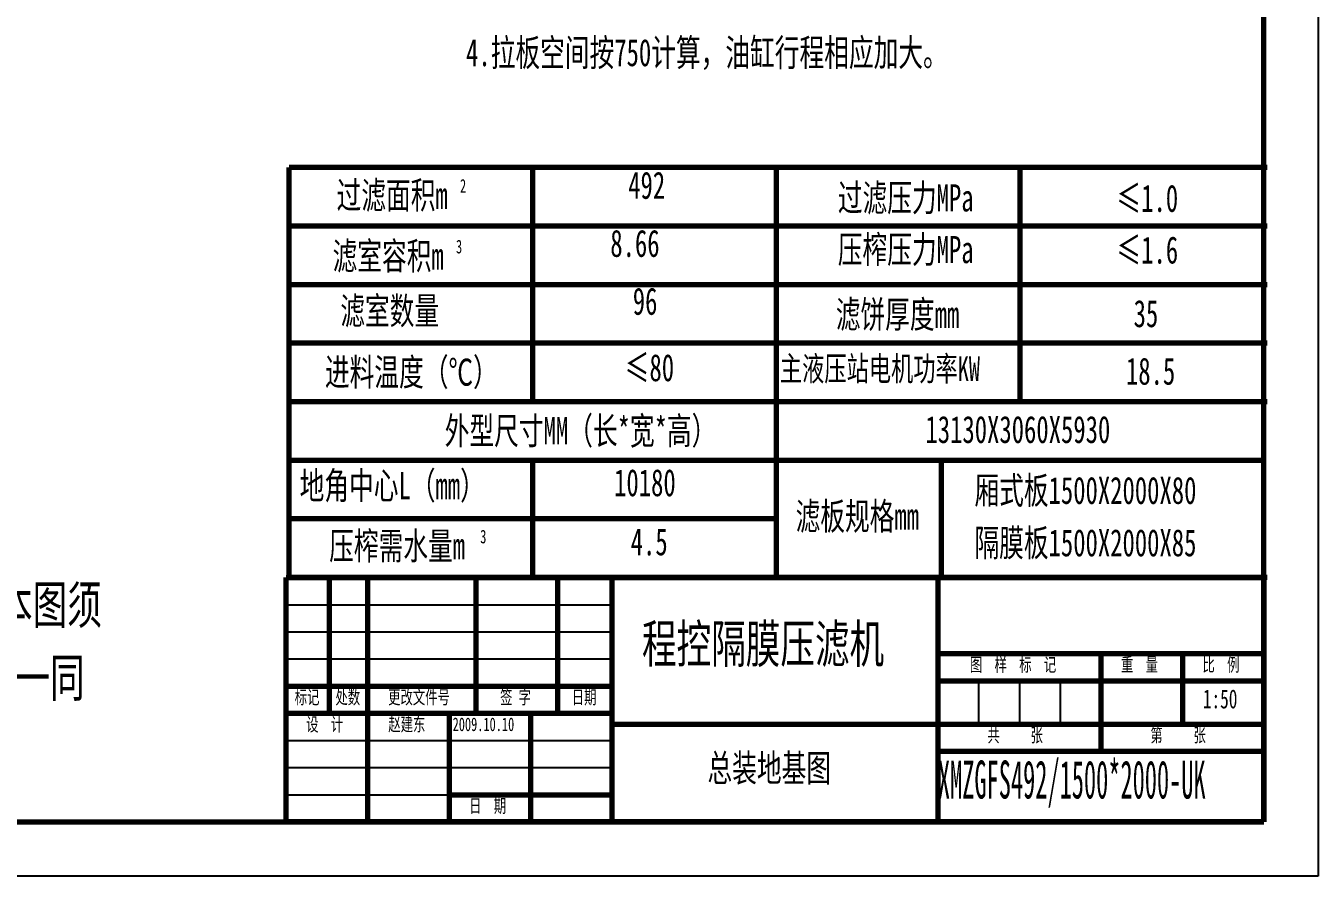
# Model space of a CAD drawing. Header units: millimetres. Extents: x -14850 to 14850, y -10500 to 10500.
# Drawn here: x 2955 to 14850, y -10500 to -2670 of the extents above; entities that cross this region are included whole.
import ezdxf

# ---------------------------------------------------------------- set-up
doc = ezdxf.new("R2010")
doc.units = ezdxf.units.MM
for name, color, linetype, lineweight in [('CAXA0', 7, 'Continuous', 70), ('CAXA3', 7, 'Continuous', 25), ('CAXA4', 3, 'Continuous', 25)]:
    doc.layers.add(name, color=color, linetype=linetype, lineweight=lineweight)
doc.styles.add('TextStyle1', font='', dxfattribs={"width": 0.470481})
doc.styles.add('UserTxtStyle1', font='', dxfattribs={"width": 0.667})
doc.styles.add('标准', font='', dxfattribs={"width": 0.667})
doc.styles.get('TextStyle1').set_extended_font_data('NSimSun')
doc.styles.get('UserTxtStyle1').set_extended_font_data('FangSong_GB2312')
doc.styles.get('标准').set_extended_font_data('NSimSun')

# ---------------------------------------------------------------- blocks, each defined once
blk = doc.blocks.new('CAXBLOCK0', base_point=(14350, -10000))
at = {"layer": 'CAXA0', "linetype": 'Continuous', "lineweight": 70}
for p, q in [((14350, -10000), (14350, 10000)), ((-13600, -10000), (14350, -10000))]:
    blk.add_line(p, q, dxfattribs=at)
at = {"layer": 'CAXA3', "linetype": 'Continuous', "lineweight": 25}
for p, q in [((14850, 10500), (14850, -10500)), ((14850, -10500), (-14850, -10500))]:
    blk.add_line(p, q, dxfattribs=at)
blk = doc.blocks.new('CAXBLOCK37')
at = {"layer": 'CAXA4', "attachment_point": 1, "style": '标准'}
for s, insert, char_height in [('\\fNSimSun|b0|i0|p34;过滤面积m', (5815, -4105), 250), ('\\fNSimSun|b0|i0|p34;2', (6951, -4081), 125)]:
    blk.add_mtext(s, dxfattribs=dict(at, insert=insert, char_height=char_height))
blk = doc.blocks.new('CAXBLOCK38')
at = {"layer": 'CAXA4', "attachment_point": 1, "style": '标准'}
for s, insert, char_height in [('\\fNSimSun|b0|i0|p34;滤室容积m', (5778, -4664), 250), ('\\fNSimSun|b0|i0|p34;3', (6914, -4640), 125)]:
    blk.add_mtext(s, dxfattribs=dict(at, insert=insert, char_height=char_height))
blk = doc.blocks.new('CAXBLOCK816')
at = {"layer": 'CAXA4', "attachment_point": 1, "style": '标准'}
for s, insert, char_height in [('\\fNSimSun|b0|i0|p34;压榨需水量m', (5747, -7334), 250), ('\\fNSimSun|b0|i0|p34;3', (7137, -7310), 125)]:
    blk.add_mtext(s, dxfattribs=dict(at, insert=insert, char_height=char_height))
blk = doc.blocks.new('CAXBLOCK4')
at = {"layer": 'CAXA0', "color": 0, "linetype": 'Continuous', "lineweight": 25, "insert": (8626, -8185), "char_height": 350, "attachment_point": 1, "style": '标准'}
blk.add_mtext('\\fNSimSun|b0|i0|p34;程控隔膜压滤机', dxfattribs=at)
blk = doc.blocks.new('CAXBLOCK5')
at = {"layer": 'CAXA0', "color": 0, "linetype": 'Continuous', "lineweight": 25, "insert": (11350, -9435), "char_height": 350, "attachment_point": 1, "style": 'TextStyle1'}
blk.add_mtext('\\fNSimSun|b0|i0|p34;XMZGFS492/1500*2000-UK', dxfattribs=at)
blk = doc.blocks.new('CAXBLOCK6')
at = {"layer": 'CAXA0', "color": 0, "linetype": 'Continuous', "lineweight": 25, "insert": (9229, -9379), "char_height": 250, "attachment_point": 1, "style": '标准'}
blk.add_mtext('\\fNSimSun|b0|i0|p34;总装地基图', dxfattribs=at)
blk = doc.blocks.new('CAXBLOCK7')
at = {"layer": 'CAXA0', "color": 0, "linetype": 'Continuous', "lineweight": 25, "insert": (13789, -8780), "char_height": 175, "attachment_point": 1, "style": '标准'}
blk.add_mtext('\\fNSimSun|b0|i0|p34;1:50', dxfattribs=at)
blk = doc.blocks.new('CAXBLOCK11')
at = {"layer": 'CAXA0', "color": 0, "linetype": 'Continuous', "lineweight": 25, "insert": (6291, -9039), "char_height": 125, "attachment_point": 1, "style": '标准'}
blk.add_mtext('\\fNSimSun|b0|i0|p34;赵建东', dxfattribs=at)
blk = doc.blocks.new('CAXBLOCK12')
at = {"layer": 'CAXA0', "color": 0, "linetype": 'Continuous', "lineweight": 25, "insert": (6883, -9039), "char_height": 125, "attachment_point": 1, "style": '标准'}
blk.add_mtext('\\fNSimSun|b0|i0|p34;2009.10.10', dxfattribs=at)

msp = doc.modelspace()

# ---------------------------------------------------------------- linework, layer by layer
at = {"layer": 'CAXA0', "linetype": 'Continuous', "lineweight": 70}
for p, q in [((14379.23, -3974.73), (5379.23, -3974.73)), ((5379.23, -7750), (5379.23, -3974.73)), ((7621.92, -6132.03), (7621.92, -3974.73)), ((9864.61, -7750), (9864.61, -3974.73)), ((12107.31, -6132.03), (12107.31, -3974.73)), ((14379.23, -4514.05), (5379.23, -4514.05)), ((14379.23, -5053.38), (5379.23, -5053.38)), ((14379.23, -5592.7), (5379.23, -5592.7)), ((14379.23, -6132.03), (5379.23, -6132.03)), ((14350, -6671.35), (5379.23, -6671.35)), ((7621.92, -7750), (7621.92, -6671.35)), ((11382.09, -7750), (11382.09, -6671.35)), ((9864.61, -7210.67), (5379.23, -7210.67)), ((5350, -10000), (5350, -7750)), ((5350, -7750), (14350, -7750)), ((14350, -7750), (5379.23, -7750)), ((14379.23, -7750), (5379.23, -7750)), ((5750, -9000), (5750, -7750)), ((6100, -7750), (6100, -10000)), ((7100, -9000), (7100, -7750)), ((7850, -9000), (7850, -7750)), ((8350, -7750), (8350, -10000)), ((11350, -7750), (11350, -10000)), ((14350, -7750), (14350, -10000)), ((11350, -8450), (14350, -8450)), ((12850, -8450), (12850, -9350)), ((13600, -8450), (13600, -9100)), ((5350, -8750), (8350, -8750)), ((11350, -8700), (14350, -8700)), ((5350, -9000), (8350, -9000)), ((6850, -9000), (6850, -10000)), ((7600, -9000), (7600, -10000)), ((8350, -9100), (11350, -9100)), ((11350, -9100), (14350, -9100)), ((11350, -9350), (14350, -9350)), ((6850, -9750), (8350, -9750)), ((14350, -10000), (5350, -10000))]:
    msp.add_line(p, q, dxfattribs=at)
at = {"layer": 'CAXA3', "linetype": 'Continuous', "lineweight": 25}
for p, q in [((5350, -8000), (8350, -8000)), ((5350, -8250), (8350, -8250)), ((5350, -8500), (8350, -8500)), ((11725, -8700), (11725, -9100)), ((12100, -8700), (12100, -9100)), ((12475, -8700), (12475, -9100)), ((5350, -9250), (8350, -9250)), ((5350, -9500), (8350, -9500)), ((5350, -9750), (6850, -9750))]:
    msp.add_line(p, q, dxfattribs=at)

# ---------------------------------------------------------------- block references
at = {"layer": 'CAXA0'}
msp.add_blockref('CAXBLOCK0', (14350, -10000), dxfattribs=at)
at = {"layer": 'CAXA0', "color": 0}
for name in ['CAXBLOCK4', 'CAXBLOCK7', 'CAXBLOCK11', 'CAXBLOCK12', 'CAXBLOCK6', 'CAXBLOCK5']:
    msp.add_blockref(name, (0, 0), dxfattribs=at)
at = {"layer": 'CAXA4', "linetype": 'Continuous', "lineweight": 25}
for name in ['CAXBLOCK37', 'CAXBLOCK38', 'CAXBLOCK816']:
    msp.add_blockref(name, (0, 0), dxfattribs=at)

# ---------------------------------------------------------------- texts
at = {"layer": 'CAXA0', "linetype": 'Continuous', "lineweight": 25, "char_height": 125, "attachment_point": 1, "style": 'UserTxtStyle1'}
for s, insert in [('\\fFangSong_GB2312|b0|i0|p34;图  样  标  记', (11643.97, -8489.37)), ('\\fFangSong_GB2312|b0|i0|p34;重  量', (13034.91, -8489.37)), ('\\fFangSong_GB2312|b0|i0|p34;比  例', (13784.91, -8489.37)), ('\\fFangSong_GB2312|b0|i0|p34;标记', (5429.53, -8789.37)), ('\\fFangSong_GB2312|b0|i0|p34;处数', (5804.53, -8789.37)), ('\\fFangSong_GB2312|b0|i0|p34;更改文件号', (6289.44, -8789.37)), ('\\fFangSong_GB2312|b0|i0|p34;签 字', (7319.72, -8789.37)), ('\\fFangSong_GB2312|b0|i0|p34;日期', (7979.53, -8789.37)), ('\\fFangSong_GB2312|b0|i0|p34;设  计', (5534.91, -9039.37)), ('\\fFangSong_GB2312|b0|i0|p34;共     张', (11805.5, -9139.37)), ('\\fFangSong_GB2312|b0|i0|p34;第     张', (13305.5, -9139.37)), ('\\fFangSong_GB2312|b0|i0|p34;日  期', (7034.91, -9789.37))]:
    msp.add_mtext(s, dxfattribs=dict(at, insert=insert))
at = {"layer": 'CAXA4', "linetype": 'Continuous', "lineweight": 25, "attachment_point": 1, "style": '标准'}
for s, insert, char_height in [('\\fNSimSun|b0|i0|p34;4.拉板空间按750计算，油缸行程相应加大。', (7006.72, -2791.44), 250), ('\\fNSimSun|b0|i0|p34;492', (8499.14, -4012.66), 250), ('\\fNSimSun|b0|i0|p34;过滤压力MPa', (10428.75, -4128.58), 250), ('\\fNSimSun|b0|i0|p34;≤1.0', (12994.3, -4132.91), 250), ('\\fNSimSun|b0|i0|p34;8.66', (8334.47, -4547.5), 250), ('\\fNSimSun|b0|i0|p34;压榨压力MPa', (10428.75, -4604.44), 250), ('\\fNSimSun|b0|i0|p34;≤1.6', (12994.3, -4608.78), 250), ('\\fNSimSun|b0|i0|p34;96', (8541.19, -5080.68), 250), ('\\fNSimSun|b0|i0|p34;滤室数量', (5849.25, -5168.44), 250), ('\\fNSimSun|b0|i0|p34;滤饼厚度mm', (10409.7, -5201.71), 250), ('\\fNSimSun|b0|i0|p34;35', (13151.54, -5194.31), 250), ('\\fNSimSun|b0|i0|p34;进料温度（℃）', (5707.68, -5733.46), 250), ('\\fNSimSun|b0|i0|p34;≤80', (8468.09, -5692.39), 250), ('\\fNSimSun|b0|i0|p34;主液压站电机功率KW', (9895.13, -5713.97), 225), ('\\fNSimSun|b0|i0|p34;18.5', (13080.99, -5724.57), 250), ('\\fNSimSun|b0|i0|p34;外型尺寸MM（长*宽*高）', (6810.09, -6273.03), 250), ('\\fNSimSun|b0|i0|p34;13130X3060X5930', (11235.29, -6261.54), 250), ('\\fNSimSun|b0|i0|p34;地角中心L（mm）', (5474.6, -6778.56), 250), ('\\fNSimSun|b0|i0|p34;10180', (8369.53, -6751.3), 250), ('\\fNSimSun|b0|i0|p34;厢式板1500X2000X80', (11686.14, -6822.36), 250), ('\\fNSimSun|b0|i0|p34;滤板规格mm', (10039.64, -7060.62), 250), ('\\fNSimSun|b0|i0|p34;4.5', (8522.33, -7295.49), 250), ('\\fNSimSun|b0|i0|p34;隔膜板1500X2000X85', (11686.14, -7304.64), 250)]:
    msp.add_mtext(s, dxfattribs=dict(at, insert=insert, char_height=char_height))
at = {"layer": 'CAXA4', "color": 1, "linetype": 'Continuous', "lineweight": 25, "char_height": 350, "attachment_point": 1, "style": '标准'}
for s, insert in [('\\fNSimSun|b0|i0|p34;注：此型号压滤机用到窑尾，共2台。本图须', (-2554.93, -7825.76)), ('\\fNSimSun|b0|i0|p34;经签字确认后方可随同合同或技术协议一同', (-2554.93, -8497.06))]:
    msp.add_mtext(s, dxfattribs=dict(at, insert=insert))

doc.saveas('drawing.dxf')
